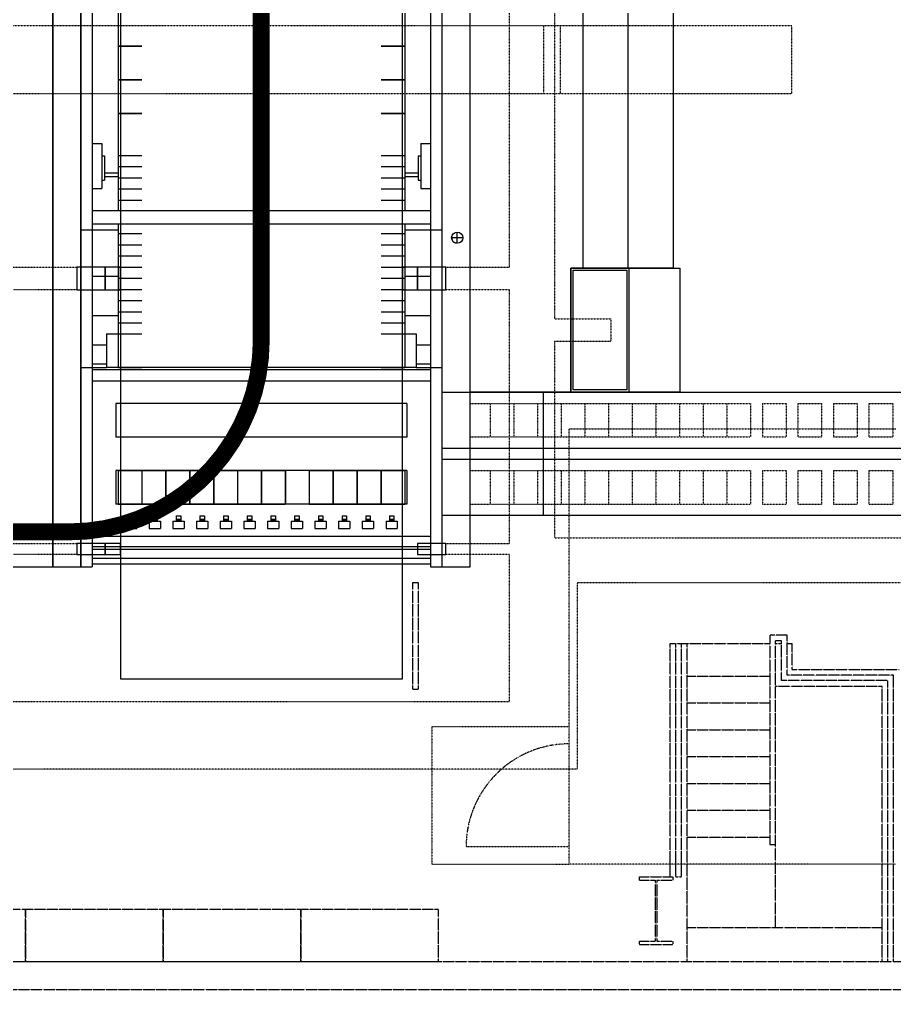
# Model space of a CAD drawing. Header units: millimetres. Extents: x -1732 to 458256, y -4349 to 130988.
# Drawn here: x 39845 to 47605, y 1832 to 10436 of the extents above; entities that cross this region are included whole.
import ezdxf

# ---------------------------------------------------------------- set-up
doc = ezdxf.new("R2010")
doc.units = ezdxf.units.MM
doc.header["$LTSCALE"] = 0.01
doc.header["$MEASUREMENT"] = 0
doc.linetypes.add('HIDDEN2', pattern=[4.7625, 3.175, -1.5875])
doc.linetypes.add('PHANTOM2', pattern=[31.75, 15.875, -3.175, 3.175, -3.175, 3.175, -3.175])
for name, color, linetype in [('F-E-EQP-BIELO', 251, 'CONTINUOUS'), ('F-E-EQP-CAN', 251, 'HIDDEN2'), ('F-E-EQP-PH2', 251, 'PHANTOM2'), ('F-N-EQP', 251, 'CONTINUOUS'), ('S-E-ACI', 251, 'PHANTOM2'), ('S-E-BET', 251, 'PHANTOM2')]:
    doc.layers.add(name, color=color, linetype=linetype)

msp = doc.modelspace()

# ---------------------------------------------------------------- linework, layer by layer
at = {"layer": 'F-E-EQP-BIELO'}
for p, q in [((40140.12361, 5582.13913), (40140.12361, 12914.13913)), ((43590.12361, 12914.13913), (43590.12361, 5582.13913)), ((43840.12361, 5582.13913), (43840.12361, 12914.13913)), ((40140.12361, 10379.13913), (40140.12361, 9779.13913)), ((40140.12361, 9779.13913), (40140.12361, 10379.13913)), ((43776.42361, 8500.23913), (43676.42361, 8500.23913)), ((45249.32361, 8231.13913), (45249.32361, 7131.13913)), ((43590.12361, 6536.13913), (48520.12361, 6536.13913)), ((39040.12361, 5582.13913), (40140.12361, 5582.13913)), ((43590.12361, 5582.13913), (43840.12361, 5582.13913))]:
    msp.add_line(p, q, dxfattribs=at)
at = {"layer": 'F-E-EQP-BIELO', "color": 9, "linetype": 'HIDDEN2'}
for p, q in [((46692.32361, 10379.13913), (39640.12361, 10379.13913)), ((44692.32361, 10379.13913), (44492.32361, 10379.13913)), ((44492.32361, 10379.13913), (44492.32361, 9779.13913)), ((44642.12361, 9779.13913), (44642.12361, 10379.13913)), ((46692.32361, 9779.13913), (46692.32361, 10379.13913)), ((39640.12361, 9779.13913), (46692.32361, 9779.13913)), ((44719.55801, 2944.38228), (44719.55801, 6805.18228)), ((44719.55801, 6805.18228), (47615.15801, 6805.18228)), ((44716.78301, 4163.58228), (43500.35801, 4163.58228)), ((43500.35801, 4163.58228), (43500.35801, 2944.38228)), ((44719.55801, 3096.78228), (43805.15801, 3096.78228)), ((43500.35801, 2944.38228), (44719.55801, 2944.38228)), ((47615.15801, 2944.38228), (44719.55801, 2944.38228))]:
    msp.add_line(p, q, dxfattribs=at)
at = {"layer": 'F-E-EQP-BIELO'}
for points in [[(43240.12361, 4589.13913), (43240.12361, 17539.13913), (40740.12361, 17539.13913), (40740.12361, 4589.13913), (43240.12361, 4589.13913)], [(43840.12361, 7131.13913), (43840.12361, 12914.13913), (43520.12361, 12914.13913), (43520.12361, 13714.13913), (45640.12361, 13714.13913), (45640.12361, 8231.13913), (44734.32361, 8231.13913), (44734.32361, 7131.13913), (43840.12361, 7131.13913)], [(40390.12361, 5582.13913), (40390.12361, 12914.13913), (40140.12361, 12914.13913), (40140.12361, 5582.13913), (40390.12361, 5582.13913)], [(44840.12361, 12914.13913), (44840.12361, 12027.53913), (45640.12361, 12027.53913), (45640.12361, 10954.03913), (44840.12361, 10954.03913), (44840.12361, 8231.13913)], [(45240.12361, 10954.03913), (45240.12361, 8231.13913)], [(40390.12361, 10844.13913), (40390.12361, 8569.13913)], [(40490.12361, 10844.13913), (40490.12361, 8569.13913)], [(43490.12361, 10844.13913), (43490.12361, 8569.13913)], [(43590.12361, 10844.13913), (43590.12361, 8569.13913)], [(40719.12361, 10499.13913), (40719.12361, 10202.13913)], [(43261.12361, 10499.13913), (43261.12361, 10202.13913)], [(40719.12361, 10202.13913), (40929.12361, 10202.13913)], [(40719.12361, 10200.13913), (40929.12361, 10200.13913)], [(40719.12361, 10200.13913), (40719.12361, 9903.13913)], [(43051.12361, 10202.13913), (43261.12361, 10202.13913)], [(43051.12361, 10200.13913), (43261.12361, 10200.13913)], [(43261.12361, 10200.13913), (43261.12361, 9903.13913)], [(40719.12361, 9903.13913), (40929.12361, 9903.13913)], [(40719.12361, 9901.13913), (40929.12361, 9901.13913)], [(40719.12361, 9901.13913), (40719.12361, 9604.13913)], [(43051.12361, 9903.13913), (43261.12361, 9903.13913)], [(43051.12361, 9901.13913), (43261.12361, 9901.13913)], [(43261.12361, 9901.13913), (43261.12361, 9604.13913)], [(40719.12361, 9604.13913), (40929.12361, 9604.13913)], [(40719.12361, 9602.13913), (40719.12361, 9428.13913)], [(40719.12361, 9602.13913), (40929.12361, 9602.13913)], [(43051.12361, 9604.13913), (43261.12361, 9604.13913)], [(43051.12361, 9602.13913), (43261.12361, 9602.13913)], [(43261.12361, 9602.13913), (43261.12361, 9428.13913)], [(40719.12361, 9428.13913), (40719.12361, 9329.13913)], [(43261.12361, 9428.13913), (43261.12361, 9329.13913)], [(40490.12361, 9336.13913), (40575.12361, 9336.13913)], [(40575.12361, 9336.13913), (40575.12361, 9226.13913)], [(40719.12361, 9329.13913), (40719.12361, 9230.13913)], [(43261.12361, 9329.13913), (43261.12361, 9230.13913)], [(43405.12361, 9336.13913), (43490.12361, 9336.13913)], [(43405.12361, 9336.13913), (43405.12361, 9226.13913)], [(40575.12361, 9226.13913), (40600.12361, 9226.13913)], [(40575.12361, 9226.13913), (40575.12361, 9011.13913)], [(40600.12361, 9226.13913), (40600.12361, 9011.13913)], [(40719.12361, 9230.13913), (40929.12361, 9230.13913)], [(40719.12361, 9230.13913), (40719.12361, 9131.13913)], [(43051.12361, 9230.13913), (43261.12361, 9230.13913)], [(43261.12361, 9230.13913), (43261.12361, 9131.13913)], [(43380.12361, 9226.13913), (43405.12361, 9226.13913)], [(43380.12361, 9226.13913), (43380.12361, 9011.13913)], [(43405.12361, 9226.13913), (43405.12361, 9011.13913)], [(40719.12361, 9131.13913), (40929.12361, 9131.13913)], [(40719.12361, 9131.13913), (40719.12361, 9032.13913)], [(40719.12361, 9131.13913), (40719.12361, 9032.13913)], [(40719.12361, 9131.13913), (40719.12361, 9032.13913)], [(43051.12361, 9131.13913), (43261.12361, 9131.13913)], [(43261.12361, 9131.13913), (43261.12361, 9032.13913)], [(43261.12361, 9131.13913), (43261.12361, 9032.13913)], [(43261.12361, 9131.13913), (43261.12361, 9032.13913)], [(40600.12361, 9074.13913), (40719.12361, 9074.13913)], [(40600.12361, 9044.13913), (40719.12361, 9044.13913)], [(43261.12361, 9074.13913), (43380.12361, 9074.13913)], [(43261.12361, 9044.13913), (43380.12361, 9044.13913)], [(40575.12361, 9011.13913), (40575.12361, 8936.13913)], [(40575.12361, 9011.13913), (40600.12361, 9011.13913)], [(40719.12361, 9032.13913), (40929.12361, 9032.13913)], [(40719.12361, 9032.13913), (40929.12361, 9032.13913)], [(40719.12361, 9032.13913), (40929.12361, 9032.13913)], [(40719.12361, 9032.13913), (40719.12361, 8933.13913)], [(43051.12361, 9032.13913), (43261.12361, 9032.13913)], [(43051.12361, 9032.13913), (43261.12361, 9032.13913)], [(43051.12361, 9032.13913), (43261.12361, 9032.13913)], [(43261.12361, 9032.13913), (43261.12361, 8933.13913)], [(43380.12361, 9011.13913), (43405.12361, 9011.13913)], [(43405.12361, 9011.13913), (43405.12361, 8936.13913)], [(40490.12361, 8936.13913), (40575.12361, 8936.13913)], [(40719.12361, 8933.13913), (40719.12361, 8834.13913)], [(40719.12361, 8933.13913), (40719.12361, 8834.13913)], [(40719.12361, 8933.13913), (40719.12361, 8834.13913)], [(40719.12361, 8933.13913), (40929.12361, 8933.13913)], [(40719.12361, 8933.13913), (40929.12361, 8933.13913)], [(40719.12361, 8933.13913), (40929.12361, 8933.13913)], [(40719.12361, 8933.13913), (40929.12361, 8933.13913)], [(43051.12361, 8933.13913), (43261.12361, 8933.13913)], [(43051.12361, 8933.13913), (43261.12361, 8933.13913)], [(43051.12361, 8933.13913), (43261.12361, 8933.13913)], [(43051.12361, 8933.13913), (43261.12361, 8933.13913)], [(43261.12361, 8933.13913), (43261.12361, 8834.13913)], [(43261.12361, 8933.13913), (43261.12361, 8834.13913)], [(43261.12361, 8933.13913), (43261.12361, 8834.13913)], [(43405.12361, 8936.13913), (43490.12361, 8936.13913)], [(40719.12361, 8834.13913), (40929.12361, 8834.13913)], [(40719.12361, 8834.13913), (40719.12361, 8833.13913)], [(40719.12361, 8833.13913), (40719.12361, 8739.13913)], [(40719.12361, 8833.13913), (40719.12361, 8739.13913)], [(40719.12361, 8833.13913), (40929.12361, 8833.13913)], [(40719.12361, 8833.13913), (40719.12361, 8739.13913)], [(43051.12361, 8834.13913), (43261.12361, 8834.13913)], [(43051.12361, 8833.13913), (43261.12361, 8833.13913)], [(43261.12361, 8834.13913), (43261.12361, 8833.13913)], [(43261.12361, 8833.13913), (43261.12361, 8739.13913)], [(43261.12361, 8833.13913), (43261.12361, 8739.13913)], [(43261.12361, 8833.13913), (43261.12361, 8739.13913)], [(43490.12361, 8739.13913), (42237.32361, 8739.13913), (40490.12361, 8739.13913)], [(43490.12361, 8619.13913), (42237.32361, 8619.13913), (40490.12361, 8619.13913)], [(40719.12361, 8619.13913), (40719.12361, 8537.13913)], [(43261.12361, 8619.13913), (43261.12361, 8537.13913)], [(40390.12361, 8569.13913), (40490.12361, 8569.13913)], [(40390.12361, 8569.13913), (40490.12361, 8569.13913)], [(40390.12361, 8569.13913), (40390.12361, 7349.13913)], [(40490.12361, 8569.13913), (40719.12361, 8569.13913)], [(40490.12361, 8569.13913), (40490.12361, 7349.13913)], [(40719.12361, 8537.13913), (40719.12361, 8518.23913)], [(40719.12361, 8537.13913), (40929.12361, 8537.13913)], [(43051.12361, 8537.13913), (43261.12361, 8537.13913)], [(43261.12361, 8569.13913), (43490.12361, 8569.13913)], [(43261.12361, 8537.13913), (43261.12361, 8518.23913)], [(43490.12361, 8569.13913), (43590.12361, 8569.13913)], [(43490.12361, 8569.13913), (43590.12361, 8569.13913)], [(43490.12361, 8569.13913), (43490.12361, 7349.13913)], [(43590.12361, 8569.13913), (43590.12361, 7349.13913)], [(43726.42361, 8450.23913), (43726.42361, 8550.23913)], [(40719.12361, 8518.23913), (40719.12361, 8510.13913)], [(40719.12361, 8510.13913), (40719.12361, 8438.13913)], [(40719.12361, 8438.13913), (40929.12361, 8438.13913)], [(40719.12361, 8438.13913), (40719.12361, 8339.13913)], [(43051.12361, 8438.13913), (43261.12361, 8438.13913)], [(43261.12361, 8518.23913), (43261.12361, 8510.13913)], [(43261.12361, 8510.13913), (43261.12361, 8438.13913)], [(43261.12361, 8438.13913), (43261.12361, 8339.13913)], [(40719.12361, 8339.13913), (40719.12361, 8240.13913)], [(40719.12361, 8339.13913), (40929.12361, 8339.13913)], [(43051.12361, 8339.13913), (43261.12361, 8339.13913)], [(43261.12361, 8339.13913), (43261.12361, 8240.13913)], [(40605.12361, 8039.13913), (40605.12361, 8239.13913), (40355.12361, 8239.13913), (40355.12361, 8039.13913), (40605.12361, 8039.13913)], [(40740.12361, 8039.13913), (40740.12361, 8239.13913), (40605.12361, 8239.13913), (40605.12361, 8039.13913), (40740.12361, 8039.13913)], [(40719.12361, 8240.13913), (40929.12361, 8240.13913)], [(40719.12361, 8240.13913), (40719.12361, 8141.13913)], [(43051.12361, 8240.13913), (43261.12361, 8240.13913)], [(43375.12361, 8039.13913), (43375.12361, 8239.13913), (43240.12361, 8239.13913), (43240.12361, 8039.13913), (43375.12361, 8039.13913)], [(43261.12361, 8240.13913), (43261.12361, 8141.13913)], [(43625.12361, 8039.13913), (43625.12361, 8239.13913), (43375.12361, 8239.13913), (43375.12361, 8039.13913), (43625.12361, 8039.13913)], [(44734.32361, 7131.13913), (44734.32361, 8231.13913), (45699.32361, 8231.13913), (45699.32361, 7131.13913), (44734.32361, 7131.13913)], [(44754.32361, 7151.13913), (44754.32361, 8211.13913), (45229.32361, 8211.13913), (45229.32361, 7151.13913), (44754.32361, 7151.13913)], [(40490.12361, 8159.13913), (40719.12361, 8159.13913)], [(40719.12361, 8141.13913), (40719.12361, 8095.73913)], [(40719.12361, 8141.13913), (40929.12361, 8141.13913)], [(40719.12361, 8095.73913), (40719.12361, 8083.73913)], [(43051.12361, 8141.13913), (43261.12361, 8141.13913)], [(43261.12361, 8159.13913), (43490.12361, 8159.13913)], [(43261.12361, 8141.13913), (43261.12361, 8095.73913)], [(43261.12361, 8095.73913), (43261.12361, 8083.73913)], [(40719.12361, 8083.73913), (40719.12361, 8042.13913)], [(40719.12361, 8042.13913), (40929.12361, 8042.13913)], [(40719.12361, 8042.13913), (40719.12361, 7943.13913)], [(43051.12361, 8042.13913), (43261.12361, 8042.13913)], [(43261.12361, 8083.73913), (43261.12361, 8042.13913)], [(43261.12361, 8042.13913), (43261.12361, 7943.13913)], [(40719.12361, 7943.13913), (40929.12361, 7943.13913)], [(40719.12361, 7943.13913), (40719.12361, 7844.13913)], [(43051.12361, 7943.13913), (43261.12361, 7943.13913)], [(43261.12361, 7943.13913), (43261.12361, 7844.13913)], [(40719.12361, 7844.13913), (40929.12361, 7844.13913)], [(40719.12361, 7844.13913), (40929.12361, 7844.13913)], [(40719.12361, 7844.13913), (40719.12361, 7745.13913)], [(40719.12361, 7844.13913), (40719.12361, 7745.13913)], [(43051.12361, 7844.13913), (43261.12361, 7844.13913)], [(43051.12361, 7844.13913), (43261.12361, 7844.13913)], [(43261.12361, 7844.13913), (43261.12361, 7745.13913)], [(43261.12361, 7844.13913), (43261.12361, 7745.13913)], [(40490.12361, 7809.13913), (40719.12361, 7809.13913)], [(40719.12361, 7745.13913), (40929.12361, 7745.13913)], [(40719.12361, 7745.13913), (40719.12361, 7646.13913)], [(40719.12361, 7745.13913), (40929.12361, 7745.13913)], [(43051.12361, 7745.13913), (43261.12361, 7745.13913)], [(43051.12361, 7745.13913), (43261.12361, 7745.13913)], [(43261.12361, 7809.13913), (43490.12361, 7809.13913)], [(43261.12361, 7745.13913), (43261.12361, 7646.13913)], [(40618.12361, 7646.13913), (40719.12361, 7646.13913)], [(40618.12361, 7646.13913), (40618.12361, 7349.13913)], [(40719.12361, 7646.13913), (40929.12361, 7646.13913)], [(40719.12361, 7646.13913), (40719.12361, 7349.13913)], [(43051.12361, 7646.13913), (43261.12361, 7646.13913)], [(43261.12361, 7646.13913), (43362.12361, 7646.13913)], [(43261.12361, 7646.13913), (43261.12361, 7349.13913)], [(43362.12361, 7646.13913), (43362.12361, 7349.13913)], [(40490.12361, 7551.13913), (40618.12361, 7551.13913)], [(43362.12361, 7551.13913), (43490.12361, 7551.13913)], [(40390.12361, 7349.13913), (40490.12361, 7349.13913)], [(40390.12361, 7349.13913), (40490.12361, 7349.13913)], [(40390.12361, 7349.13913), (40390.12361, 5582.13913)], [(40490.12361, 7381.13913), (40618.12361, 7381.13913)], [(40490.12361, 7349.13913), (40618.12361, 7349.13913)], [(40490.12361, 7349.13913), (40490.12361, 5582.13913)], [(43490.12361, 7329.13913), (42237.32361, 7329.13913), (40490.12361, 7329.13913)], [(43362.12361, 7349.13913), (42237.32361, 7349.13913), (40618.12361, 7349.13913)], [(40719.12361, 7349.13913), (40929.12361, 7349.13913)], [(43051.12361, 7349.13913), (43261.12361, 7349.13913)], [(43362.12361, 7381.13913), (43490.12361, 7381.13913)], [(43362.12361, 7349.13913), (43490.12361, 7349.13913)], [(43490.12361, 7349.13913), (43590.12361, 7349.13913)], [(43490.12361, 7349.13913), (43590.12361, 7349.13913)], [(43490.12361, 7349.13913), (43490.12361, 5582.13913)], [(43590.12361, 7349.13913), (43590.12361, 5582.13913)], [(43490.12361, 7229.13913), (42237.32361, 7229.13913), (40490.12361, 7229.13913)], [(43590.12361, 7131.13913), (48520.12361, 7131.13913), (48520.12361, 6631.13913), (43590.12361, 6631.13913)], [(43590.12361, 7131.13913), (43590.12361, 6631.13913)], [(43840.12361, 6036.13913), (43840.12361, 7131.13913), (44490.12361, 7131.13913), (44490.12361, 6036.13913), (43840.12361, 6036.13913)], [(40700.12361, 7031.13913), (40700.12361, 6731.13913)], [(43280.12361, 7031.13913), (42237.32361, 7031.13913), (40700.12361, 7031.13913)], [(43280.12361, 7031.13913), (43280.12361, 6731.13913)], [(43280.12361, 6731.13913), (42237.32361, 6731.13913), (40700.12361, 6731.13913)], [(48520.12361, 6536.13913), (48520.12361, 6036.13913), (43590.12361, 6036.13913)], [(43590.12361, 6536.13913), (43590.12361, 6036.13913)], [(40700.12361, 6436.13913), (40700.12361, 6136.13913)], [(43280.12361, 6436.13913), (42237.32361, 6436.13913), (40700.12361, 6436.13913)], [(40719.12361, 6434.63913), (40929.12361, 6434.63913)], [(40719.12361, 6434.63913), (40719.12361, 6137.63913)], [(40929.12361, 6434.63913), (40929.12361, 6137.63913)], [(40931.12361, 6434.63913), (41141.12361, 6434.63913)], [(40931.12361, 6434.63913), (40931.12361, 6137.63913)], [(41141.12361, 6434.63913), (41141.12361, 6137.63913)], [(41143.12361, 6434.63913), (41353.12361, 6434.63913)], [(41143.12361, 6434.63913), (41143.12361, 6137.63913)], [(41353.12361, 6434.63913), (41353.12361, 6137.63913)], [(41355.12361, 6434.63913), (41565.12361, 6434.63913)], [(41355.12361, 6434.63913), (41355.12361, 6137.63913)], [(41565.12361, 6434.63913), (41565.12361, 6137.63913)], [(41567.12361, 6434.63913), (41777.12361, 6434.63913)], [(41567.12361, 6434.63913), (41567.12361, 6137.63913)], [(41777.12361, 6434.63913), (41777.12361, 6137.63913)], [(41779.12361, 6434.63913), (41779.12361, 6137.63913)], [(41779.12361, 6434.63913), (41989.12361, 6434.63913)], [(41989.12361, 6434.63913), (41989.12361, 6137.63913)], [(41991.12361, 6434.63913), (42201.12361, 6434.63913)], [(41991.12361, 6434.63913), (41991.12361, 6137.63913)], [(42201.12361, 6434.63913), (42201.12361, 6137.63913)], [(42413.12361, 6434.63913), (42237.32361, 6434.63913), (42203.12361, 6434.63913)], [(42203.12361, 6434.63913), (42203.12361, 6137.63913)], [(42413.12361, 6434.63913), (42413.12361, 6137.63913)], [(42415.12361, 6434.63913), (42625.12361, 6434.63913)], [(42415.12361, 6434.63913), (42415.12361, 6137.63913)], [(42625.12361, 6434.63913), (42625.12361, 6137.63913)], [(42627.12361, 6434.63913), (42837.12361, 6434.63913)], [(42627.12361, 6434.63913), (42627.12361, 6137.63913)], [(42837.12361, 6434.63913), (42837.12361, 6137.63913)], [(42839.12361, 6434.63913), (43049.12361, 6434.63913)], [(42839.12361, 6434.63913), (42839.12361, 6137.63913)], [(43049.12361, 6434.63913), (43049.12361, 6137.63913)], [(43051.12361, 6434.63913), (43261.12361, 6434.63913)], [(43051.12361, 6434.63913), (43051.12361, 6137.63913)], [(43261.12361, 6434.63913), (43261.12361, 6137.63913)], [(43280.12361, 6436.13913), (43280.12361, 6136.13913)], [(43280.12361, 6136.13913), (42237.32361, 6136.13913), (40700.12361, 6136.13913)], [(40719.12361, 6137.63913), (40929.12361, 6137.63913)], [(40931.12361, 6137.63913), (41141.12361, 6137.63913)], [(41143.12361, 6137.63913), (41353.12361, 6137.63913)], [(41355.12361, 6137.63913), (41565.12361, 6137.63913)], [(41567.12361, 6137.63913), (41777.12361, 6137.63913)], [(41779.12361, 6137.63913), (41989.12361, 6137.63913)], [(41991.12361, 6137.63913), (42201.12361, 6137.63913)], [(42413.12361, 6137.63913), (42237.32361, 6137.63913), (42203.12361, 6137.63913)], [(42415.12361, 6137.63913), (42625.12361, 6137.63913)], [(42627.12361, 6137.63913), (42837.12361, 6137.63913)], [(42839.12361, 6137.63913), (43049.12361, 6137.63913)], [(43051.12361, 6137.63913), (43261.12361, 6137.63913)], [(40815.12361, 6032.93913), (40855.12361, 6032.93913)], [(40815.12361, 6032.93913), (40815.12361, 6015.33913)], [(40855.12361, 6032.93913), (40855.12361, 6015.33913)], [(41025.12361, 6032.93913), (41065.12361, 6032.93913)], [(41025.12361, 6032.93913), (41025.12361, 6015.33913)], [(41065.12361, 6032.93913), (41065.12361, 6015.33913)], [(41235.12361, 6032.93913), (41275.12361, 6032.93913)], [(41235.12361, 6032.93913), (41235.12361, 6015.33913)], [(41275.12361, 6032.93913), (41275.12361, 6015.33913)], [(41445.12361, 6032.93913), (41485.12361, 6032.93913)], [(41445.12361, 6032.93913), (41445.12361, 6015.33913)], [(41485.12361, 6032.93913), (41485.12361, 6015.33913)], [(41655.12361, 6032.93913), (41655.12361, 6015.33913)], [(41655.12361, 6032.93913), (41695.12361, 6032.93913)], [(41695.12361, 6032.93913), (41695.12361, 6015.33913)], [(41865.12361, 6032.93913), (41865.12361, 6015.33913)], [(41865.12361, 6032.93913), (41905.12361, 6032.93913)], [(41905.12361, 6032.93913), (41905.12361, 6015.33913)], [(42075.12361, 6032.93913), (42115.12361, 6032.93913)], [(42075.12361, 6032.93913), (42075.12361, 6015.33913)], [(42115.12361, 6032.93913), (42115.12361, 6015.33913)], [(42285.12361, 6032.93913), (42325.12361, 6032.93913)], [(42285.12361, 6032.93913), (42285.12361, 6015.33913)], [(42325.12361, 6032.93913), (42325.12361, 6015.33913)], [(42495.12361, 6032.93913), (42535.12361, 6032.93913)], [(42495.12361, 6032.93913), (42495.12361, 6015.33913)], [(42535.12361, 6032.93913), (42535.12361, 6015.33913)], [(42705.12361, 6032.93913), (42745.12361, 6032.93913)], [(42705.12361, 6032.93913), (42705.12361, 6015.33913)], [(42745.12361, 6032.93913), (42745.12361, 6015.33913)], [(42915.12361, 6032.93913), (42955.12361, 6032.93913)], [(42915.12361, 6032.93913), (42915.12361, 6015.33913)], [(42955.12361, 6032.93913), (42955.12361, 6015.33913)], [(43125.12361, 6032.93913), (43165.12361, 6032.93913)], [(43125.12361, 6032.93913), (43125.12361, 6015.33913)], [(43165.12361, 6032.93913), (43165.12361, 6015.33913)], [(40785.12361, 5984.93913), (40885.12361, 5984.93913)], [(40785.12361, 5984.93913), (40785.12361, 5919.93913)], [(40815.12361, 6015.33913), (40815.12361, 6009.13913), (40815.12361, 6004.53913), (40815.12361, 6002.93913)], [(40815.12361, 6002.93913), (40855.12361, 6002.93913)], [(40815.12361, 6002.93913), (40815.12361, 6002.83913)], [(40815.12361, 6002.83913), (40855.12361, 6002.83913)], [(40815.12361, 6002.83913), (40815.12361, 5998.53913), (40815.12361, 5995.13913), (40815.12361, 5993.93913)], [(40815.12361, 5993.93913), (40855.12361, 5993.93913)], [(40815.12361, 5993.93913), (40815.12361, 5984.93913)], [(40855.12361, 6015.33913), (40855.12361, 6009.13913), (40855.12361, 6004.53913), (40855.12361, 6002.93913)], [(40855.12361, 6002.93913), (40855.12361, 6002.83913)], [(40855.12361, 6002.83913), (40855.12361, 5998.53913), (40855.12361, 5995.13913), (40855.12361, 5993.93913)], [(40855.12361, 5993.93913), (40855.12361, 5984.93913)], [(40885.12361, 5984.93913), (40885.12361, 5919.93913)], [(40995.12361, 5984.93913), (41095.12361, 5984.93913)], [(40995.12361, 5984.93913), (40995.12361, 5919.93913)], [(41025.12361, 6015.33913), (41025.12361, 6009.13913), (41025.12361, 6004.53913), (41025.12361, 6002.93913)], [(41025.12361, 6002.93913), (41065.12361, 6002.93913)], [(41025.12361, 6002.93913), (41025.12361, 6002.83913)], [(41025.12361, 6002.83913), (41065.12361, 6002.83913)], [(41025.12361, 6002.83913), (41025.12361, 5998.53913), (41025.12361, 5995.13913), (41025.12361, 5993.93913)], [(41025.12361, 5993.93913), (41065.12361, 5993.93913)], [(41025.12361, 5993.93913), (41025.12361, 5984.93913)], [(41065.12361, 6015.33913), (41065.12361, 6009.13913), (41065.12361, 6004.53913), (41065.12361, 6002.93913)], [(41065.12361, 6002.93913), (41065.12361, 6002.83913)], [(41065.12361, 6002.83913), (41065.12361, 5998.53913), (41065.12361, 5995.13913), (41065.12361, 5993.93913)], [(41065.12361, 5993.93913), (41065.12361, 5984.93913)], [(41095.12361, 5984.93913), (41095.12361, 5919.93913)], [(41205.12361, 5984.93913), (41305.12361, 5984.93913)], [(41205.12361, 5984.93913), (41205.12361, 5919.93913)], [(41235.12361, 6015.33913), (41235.12361, 6009.13913), (41235.12361, 6004.53913), (41235.12361, 6002.93913)], [(41235.12361, 6002.93913), (41275.12361, 6002.93913)], [(41235.12361, 6002.93913), (41235.12361, 6002.83913)], [(41235.12361, 6002.83913), (41275.12361, 6002.83913)], [(41235.12361, 6002.83913), (41235.12361, 5998.53913), (41235.12361, 5995.13913), (41235.12361, 5993.93913)], [(41235.12361, 5993.93913), (41275.12361, 5993.93913)], [(41235.12361, 5993.93913), (41235.12361, 5984.93913)], [(41275.12361, 6015.33913), (41275.12361, 6009.13913), (41275.12361, 6004.53913), (41275.12361, 6002.93913)], [(41275.12361, 6002.93913), (41275.12361, 6002.83913)], [(41275.12361, 6002.83913), (41275.12361, 5998.53913), (41275.12361, 5995.13913), (41275.12361, 5993.93913)], [(41275.12361, 5993.93913), (41275.12361, 5984.93913)], [(41305.12361, 5984.93913), (41305.12361, 5919.93913)], [(41415.12361, 5984.93913), (41515.12361, 5984.93913)], [(41415.12361, 5984.93913), (41415.12361, 5919.93913)], [(41445.12361, 6015.33913), (41445.12361, 6009.13913), (41445.12361, 6004.53913), (41445.12361, 6002.93913)], [(41445.12361, 6002.93913), (41485.12361, 6002.93913)], [(41445.12361, 6002.93913), (41445.12361, 6002.83913)], [(41445.12361, 6002.83913), (41485.12361, 6002.83913)], [(41445.12361, 6002.83913), (41445.12361, 5998.53913), (41445.12361, 5995.13913), (41445.12361, 5993.93913)], [(41445.12361, 5993.93913), (41485.12361, 5993.93913)], [(41445.12361, 5993.93913), (41445.12361, 5984.93913)], [(41485.12361, 6015.33913), (41485.12361, 6009.13913), (41485.12361, 6004.53913), (41485.12361, 6002.93913)], [(41485.12361, 6002.93913), (41485.12361, 6002.83913)], [(41485.12361, 6002.83913), (41485.12361, 5998.53913), (41485.12361, 5995.13913), (41485.12361, 5993.93913)], [(41485.12361, 5993.93913), (41485.12361, 5984.93913)], [(41515.12361, 5984.93913), (41515.12361, 5919.93913)], [(41625.12361, 5984.93913), (41625.12361, 5919.93913)], [(41625.12361, 5984.93913), (41725.12361, 5984.93913)], [(41655.12361, 6015.33913), (41655.12361, 6009.13913), (41655.12361, 6004.53913), (41655.12361, 6002.93913)], [(41655.12361, 6002.93913), (41655.12361, 6002.83913)], [(41655.12361, 6002.93913), (41695.12361, 6002.93913)], [(41655.12361, 6002.83913), (41655.12361, 5998.53913), (41655.12361, 5995.13913), (41655.12361, 5993.93913)], [(41655.12361, 6002.83913), (41695.12361, 6002.83913)], [(41655.12361, 5993.93913), (41655.12361, 5984.93913)], [(41655.12361, 5993.93913), (41695.12361, 5993.93913)], [(41695.12361, 6015.33913), (41695.12361, 6009.13913), (41695.12361, 6004.53913), (41695.12361, 6002.93913)], [(41695.12361, 6002.93913), (41695.12361, 6002.83913)], [(41695.12361, 6002.83913), (41695.12361, 5998.53913), (41695.12361, 5995.13913), (41695.12361, 5993.93913)], [(41695.12361, 5993.93913), (41695.12361, 5984.93913)], [(41725.12361, 5984.93913), (41725.12361, 5919.93913)], [(41835.12361, 5984.93913), (41835.12361, 5919.93913)], [(41835.12361, 5984.93913), (41935.12361, 5984.93913)], [(41865.12361, 6015.33913), (41865.12361, 6009.13913), (41865.12361, 6004.53913), (41865.12361, 6002.93913)], [(41865.12361, 6002.93913), (41865.12361, 6002.83913)], [(41865.12361, 6002.93913), (41905.12361, 6002.93913)], [(41865.12361, 6002.83913), (41865.12361, 5998.53913), (41865.12361, 5995.13913), (41865.12361, 5993.93913)], [(41865.12361, 6002.83913), (41905.12361, 6002.83913)], [(41865.12361, 5993.93913), (41865.12361, 5984.93913)], [(41865.12361, 5993.93913), (41905.12361, 5993.93913)], [(41905.12361, 6015.33913), (41905.12361, 6009.13913), (41905.12361, 6004.53913), (41905.12361, 6002.93913)], [(41905.12361, 6002.93913), (41905.12361, 6002.83913)], [(41905.12361, 6002.83913), (41905.12361, 5998.53913), (41905.12361, 5995.13913), (41905.12361, 5993.93913)], [(41905.12361, 5993.93913), (41905.12361, 5984.93913)], [(41935.12361, 5984.93913), (41935.12361, 5919.93913)], [(42045.12361, 5984.93913), (42145.12361, 5984.93913)], [(42045.12361, 5984.93913), (42045.12361, 5919.93913)], [(42075.12361, 6015.33913), (42075.12361, 6009.13913), (42075.12361, 6004.53913), (42075.12361, 6002.93913)], [(42075.12361, 6002.93913), (42115.12361, 6002.93913)], [(42075.12361, 6002.93913), (42075.12361, 6002.83913)], [(42075.12361, 6002.83913), (42115.12361, 6002.83913)], [(42075.12361, 6002.83913), (42075.12361, 5998.53913), (42075.12361, 5995.13913), (42075.12361, 5993.93913)], [(42075.12361, 5993.93913), (42115.12361, 5993.93913)], [(42075.12361, 5993.93913), (42075.12361, 5984.93913)], [(42115.12361, 6015.33913), (42115.12361, 6009.13913), (42115.12361, 6004.53913), (42115.12361, 6002.93913)], [(42115.12361, 6002.93913), (42115.12361, 6002.83913)], [(42115.12361, 6002.83913), (42115.12361, 5998.53913), (42115.12361, 5995.13913), (42115.12361, 5993.93913)], [(42115.12361, 5993.93913), (42115.12361, 5984.93913)], [(42145.12361, 5984.93913), (42145.12361, 5919.93913)], [(42255.12361, 5984.93913), (42355.12361, 5984.93913)], [(42255.12361, 5984.93913), (42255.12361, 5919.93913)], [(42285.12361, 6015.33913), (42285.12361, 6009.13913), (42285.12361, 6004.53913), (42285.12361, 6002.93913)], [(42285.12361, 6002.93913), (42325.12361, 6002.93913)], [(42285.12361, 6002.93913), (42285.12361, 6002.83913)], [(42285.12361, 6002.83913), (42325.12361, 6002.83913)], [(42285.12361, 6002.83913), (42285.12361, 5998.53913), (42285.12361, 5995.13913), (42285.12361, 5993.93913)], [(42285.12361, 5993.93913), (42325.12361, 5993.93913)], [(42285.12361, 5993.93913), (42285.12361, 5984.93913)], [(42325.12361, 6015.33913), (42325.12361, 6009.13913), (42325.12361, 6004.53913), (42325.12361, 6002.93913)], [(42325.12361, 6002.93913), (42325.12361, 6002.83913)], [(42325.12361, 6002.83913), (42325.12361, 5998.53913), (42325.12361, 5995.13913), (42325.12361, 5993.93913)], [(42325.12361, 5993.93913), (42325.12361, 5984.93913)], [(42355.12361, 5984.93913), (42355.12361, 5919.93913)], [(42465.12361, 5984.93913), (42565.12361, 5984.93913)], [(42465.12361, 5984.93913), (42465.12361, 5919.93913)], [(42495.12361, 6015.33913), (42495.12361, 6009.13913), (42495.12361, 6004.53913), (42495.12361, 6002.93913)], [(42495.12361, 6002.93913), (42535.12361, 6002.93913)], [(42495.12361, 6002.93913), (42495.12361, 6002.83913)], [(42495.12361, 6002.83913), (42535.12361, 6002.83913)], [(42495.12361, 6002.83913), (42495.12361, 5998.53913), (42495.12361, 5995.13913), (42495.12361, 5993.93913)], [(42495.12361, 5993.93913), (42535.12361, 5993.93913)], [(42495.12361, 5993.93913), (42495.12361, 5984.93913)], [(42535.12361, 6015.33913), (42535.12361, 6009.13913), (42535.12361, 6004.53913), (42535.12361, 6002.93913)], [(42535.12361, 6002.93913), (42535.12361, 6002.83913)], [(42535.12361, 6002.83913), (42535.12361, 5998.53913), (42535.12361, 5995.13913), (42535.12361, 5993.93913)], [(42535.12361, 5993.93913), (42535.12361, 5984.93913)], [(42565.12361, 5984.93913), (42565.12361, 5919.93913)], [(42675.12361, 5984.93913), (42775.12361, 5984.93913)], [(42675.12361, 5984.93913), (42675.12361, 5919.93913)], [(42705.12361, 6015.33913), (42705.12361, 6009.13913), (42705.12361, 6004.53913), (42705.12361, 6002.93913)], [(42705.12361, 6002.93913), (42745.12361, 6002.93913)], [(42705.12361, 6002.93913), (42705.12361, 6002.83913)], [(42705.12361, 6002.83913), (42745.12361, 6002.83913)], [(42705.12361, 6002.83913), (42705.12361, 5998.53913), (42705.12361, 5995.13913), (42705.12361, 5993.93913)], [(42705.12361, 5993.93913), (42745.12361, 5993.93913)], [(42705.12361, 5993.93913), (42705.12361, 5984.93913)], [(42745.12361, 6015.33913), (42745.12361, 6009.13913), (42745.12361, 6004.53913), (42745.12361, 6002.93913)], [(42745.12361, 6002.93913), (42745.12361, 6002.83913)], [(42745.12361, 6002.83913), (42745.12361, 5998.53913), (42745.12361, 5995.13913), (42745.12361, 5993.93913)], [(42745.12361, 5993.93913), (42745.12361, 5984.93913)], [(42775.12361, 5984.93913), (42775.12361, 5919.93913)], [(42885.12361, 5984.93913), (42985.12361, 5984.93913)], [(42885.12361, 5984.93913), (42885.12361, 5919.93913)], [(42915.12361, 6015.33913), (42915.12361, 6009.13913), (42915.12361, 6004.53913), (42915.12361, 6002.93913)], [(42915.12361, 6002.93913), (42955.12361, 6002.93913)], [(42915.12361, 6002.93913), (42915.12361, 6002.83913)], [(42915.12361, 6002.83913), (42955.12361, 6002.83913)], [(42915.12361, 6002.83913), (42915.12361, 5998.53913), (42915.12361, 5995.13913), (42915.12361, 5993.93913)], [(42915.12361, 5993.93913), (42955.12361, 5993.93913)], [(42915.12361, 5993.93913), (42915.12361, 5984.93913)], [(42955.12361, 6015.33913), (42955.12361, 6009.13913), (42955.12361, 6004.53913), (42955.12361, 6002.93913)], [(42955.12361, 6002.93913), (42955.12361, 6002.83913)], [(42955.12361, 6002.83913), (42955.12361, 5998.53913), (42955.12361, 5995.13913), (42955.12361, 5993.93913)], [(42955.12361, 5993.93913), (42955.12361, 5984.93913)], [(42985.12361, 5984.93913), (42985.12361, 5919.93913)], [(43095.12361, 5984.93913), (43195.12361, 5984.93913)], [(43095.12361, 5984.93913), (43095.12361, 5919.93913)], [(43125.12361, 6015.33913), (43125.12361, 6009.13913), (43125.12361, 6004.53913), (43125.12361, 6002.93913)], [(43125.12361, 6002.93913), (43165.12361, 6002.93913)], [(43125.12361, 6002.93913), (43125.12361, 6002.83913)], [(43125.12361, 6002.83913), (43165.12361, 6002.83913)], [(43125.12361, 6002.83913), (43125.12361, 5998.53913), (43125.12361, 5995.13913), (43125.12361, 5993.93913)], [(43125.12361, 5993.93913), (43165.12361, 5993.93913)], [(43125.12361, 5993.93913), (43125.12361, 5984.93913)], [(43165.12361, 6015.33913), (43165.12361, 6009.13913), (43165.12361, 6004.53913), (43165.12361, 6002.93913)], [(43165.12361, 6002.93913), (43165.12361, 6002.83913)], [(43165.12361, 6002.83913), (43165.12361, 5998.53913), (43165.12361, 5995.13913), (43165.12361, 5993.93913)], [(43165.12361, 5993.93913), (43165.12361, 5984.93913)], [(43195.12361, 5984.93913), (43195.12361, 5919.93913)], [(40785.12361, 5919.93913), (40885.12361, 5919.93913)], [(40995.12361, 5919.93913), (41095.12361, 5919.93913)], [(41205.12361, 5919.93913), (41305.12361, 5919.93913)], [(41415.12361, 5919.93913), (41515.12361, 5919.93913)], [(41625.12361, 5919.93913), (41725.12361, 5919.93913)], [(41835.12361, 5919.93913), (41935.12361, 5919.93913)], [(42045.12361, 5919.93913), (42145.12361, 5919.93913)], [(42255.12361, 5919.93913), (42355.12361, 5919.93913)], [(42465.12361, 5919.93913), (42565.12361, 5919.93913)], [(42675.12361, 5919.93913), (42775.12361, 5919.93913)], [(42885.12361, 5919.93913), (42985.12361, 5919.93913)], [(43095.12361, 5919.93913), (43195.12361, 5919.93913)], [(40605.12361, 5689.13913), (40605.12361, 5789.13913), (40355.12361, 5789.13913), (40355.12361, 5689.13913), (40605.12361, 5689.13913)], [(43490.12361, 5849.93913), (42237.32361, 5849.93913), (40490.12361, 5849.93913)], [(40740.12361, 5689.13913), (40740.12361, 5789.13913), (40605.12361, 5789.13913), (40605.12361, 5689.13913), (40740.12361, 5689.13913)], [(43625.12361, 5689.13913), (43625.12361, 5789.13913), (43375.12361, 5789.13913), (43375.12361, 5689.13913), (43625.12361, 5689.13913)], [(43490.12361, 5759.93913), (42237.32361, 5759.93913), (40490.12361, 5759.93913)], [(40490.12361, 5738.13913), (42237.32361, 5738.13913), (43490.12361, 5738.13913)], [(40490.12361, 5658.13913), (42237.32361, 5658.13913), (43490.12361, 5658.13913)], [(43490.12361, 5604.13913), (42237.32361, 5604.13913), (40490.12361, 5604.13913)], [(40390.12361, 5582.13913), (40490.12361, 5582.13913)], [(43490.12361, 5582.13913), (43590.12361, 5582.13913)]]:
    msp.add_lwpolyline(points, dxfattribs=at)
for points in [[(43726.42361, 8550.23913, -0.4142), (43776.42361, 8500.23913), (43726.42361, 8500.23913), (43726.42361, 8550.23913)], [(43676.42361, 8500.23913, 0.4142), (43726.42361, 8450.23913), (43726.42361, 8500.23913), (43676.42361, 8500.23913)]]:
    msp.add_lwpolyline(points, format="xyb", dxfattribs=at)
at = {"layer": 'F-E-EQP-BIELO', "color": 9, "linetype": 'HIDDEN2'}
for points in [[(43840.12361, 7029.63913), (44017.62361, 7029.63913)], [(44017.62361, 7029.63913), (44017.62361, 6732.63913)], [(44017.62361, 7029.63913), (44017.62361, 6732.63913)], [(44017.62361, 7029.63913), (44227.62361, 7029.63913)], [(44227.62361, 7029.63913), (44227.62361, 6732.63913)], [(44227.62361, 7029.63913), (44437.62361, 7029.63913)], [(44227.62361, 7029.63913), (44227.62361, 6732.63913)], [(44437.62361, 7029.63913), (44437.62361, 6732.63913)], [(44437.62361, 7029.63913), (44647.62361, 7029.63913)], [(44437.62361, 7029.63913), (44437.62361, 6732.63913)], [(44647.62361, 7029.63913), (44647.62361, 6732.63913)], [(44647.62361, 7029.63913), (44857.62361, 7029.63913)], [(44647.62361, 7029.63913), (44647.62361, 6732.63913)], [(44857.62361, 7029.63913), (44857.62361, 6732.63913)], [(44857.62361, 7029.63913), (45067.62361, 7029.63913)], [(44857.62361, 7029.63913), (44857.62361, 6732.63913)], [(45067.62361, 7029.63913), (45067.62361, 6732.63913)], [(45067.62361, 7029.63913), (45277.62361, 7029.63913)], [(45067.62361, 7029.63913), (45067.62361, 6732.63913)], [(45277.62361, 7029.63913), (45487.62361, 7029.63913)], [(45277.62361, 7029.63913), (45277.62361, 6732.63913)], [(45277.62361, 7029.63913), (45277.62361, 6732.63913)], [(45487.62361, 7029.63913), (45487.62361, 6732.63913)], [(45487.62361, 7029.63913), (45697.62361, 7029.63913)], [(45487.62361, 7029.63913), (45487.62361, 6732.63913)], [(45697.62361, 7029.63913), (45907.62361, 7029.63913)], [(45697.62361, 7029.63913), (45697.62361, 6732.63913)], [(45697.62361, 7029.63913), (45697.62361, 6732.63913)], [(45907.62361, 7029.63913), (46117.62361, 7029.63913)], [(45907.62361, 7029.63913), (45907.62361, 6732.63913)], [(45907.62361, 7029.63913), (45907.62361, 6732.63913)], [(47377.62361, 7029.63913), (47587.62361, 7029.63913)], [(47587.62361, 7029.63913), (47587.62361, 6732.63913)], [(43840.12361, 6732.63913), (44017.62361, 6732.63913)], [(44017.62361, 6732.63913), (44227.62361, 6732.63913)], [(44227.62361, 6732.63913), (44437.62361, 6732.63913)], [(44437.62361, 6732.63913), (44647.62361, 6732.63913)], [(44647.62361, 6732.63913), (44857.62361, 6732.63913)], [(44857.62361, 6732.63913), (45067.62361, 6732.63913)], [(45067.62361, 6732.63913), (45277.62361, 6732.63913)], [(45277.62361, 6732.63913), (45487.62361, 6732.63913)], [(45487.62361, 6732.63913), (45697.62361, 6732.63913)], [(45697.62361, 6732.63913), (45907.62361, 6732.63913)], [(45907.62361, 6732.63913), (46117.62361, 6732.63913)], [(47377.62361, 6732.63913), (47587.62361, 6732.63913)], [(43840.12361, 6434.63913), (44017.62361, 6434.63913)], [(44017.62361, 6434.63913), (44227.62361, 6434.63913)], [(44017.62361, 6434.63913), (44017.62361, 6137.63913)], [(44017.62361, 6434.63913), (44017.62361, 6137.63913)], [(44227.62361, 6434.63913), (44437.62361, 6434.63913)], [(44227.62361, 6434.63913), (44227.62361, 6137.63913)], [(44227.62361, 6434.63913), (44227.62361, 6137.63913)], [(44437.62361, 6434.63913), (44647.62361, 6434.63913)], [(44437.62361, 6434.63913), (44437.62361, 6137.63913)], [(44437.62361, 6434.63913), (44437.62361, 6137.63913)], [(44647.62361, 6434.63913), (44857.62361, 6434.63913)], [(44647.62361, 6434.63913), (44647.62361, 6137.63913)], [(44647.62361, 6434.63913), (44647.62361, 6137.63913)], [(44857.62361, 6434.63913), (45067.62361, 6434.63913)], [(44857.62361, 6434.63913), (44857.62361, 6137.63913)], [(44857.62361, 6434.63913), (44857.62361, 6137.63913)], [(45067.62361, 6434.63913), (45277.62361, 6434.63913)], [(45067.62361, 6434.63913), (45067.62361, 6137.63913)], [(45067.62361, 6434.63913), (45067.62361, 6137.63913)], [(45277.62361, 6434.63913), (45487.62361, 6434.63913)], [(45277.62361, 6434.63913), (45277.62361, 6137.63913)], [(45277.62361, 6434.63913), (45277.62361, 6137.63913)], [(45487.62361, 6434.63913), (45697.62361, 6434.63913)], [(45487.62361, 6434.63913), (45487.62361, 6137.63913)], [(45487.62361, 6434.63913), (45487.62361, 6137.63913)], [(45697.62361, 6434.63913), (45907.62361, 6434.63913)], [(45697.62361, 6434.63913), (45697.62361, 6137.63913)], [(45697.62361, 6434.63913), (45697.62361, 6137.63913)], [(45907.62361, 6434.63913), (46117.62361, 6434.63913)], [(45907.62361, 6434.63913), (45907.62361, 6137.63913)], [(45907.62361, 6434.63913), (45907.62361, 6137.63913)], [(47377.62361, 6434.63913), (47587.62361, 6434.63913)], [(47587.62361, 6434.63913), (47587.62361, 6137.63913)], [(43840.12361, 6137.63913), (44017.62361, 6137.63913)], [(44017.62361, 6137.63913), (44227.62361, 6137.63913)], [(44227.62361, 6137.63913), (44437.62361, 6137.63913)], [(44437.62361, 6137.63913), (44647.62361, 6137.63913)], [(44647.62361, 6137.63913), (44857.62361, 6137.63913)], [(44857.62361, 6137.63913), (45067.62361, 6137.63913)], [(45067.62361, 6137.63913), (45277.62361, 6137.63913)], [(45277.62361, 6137.63913), (45487.62361, 6137.63913)], [(45487.62361, 6137.63913), (45697.62361, 6137.63913)], [(45697.62361, 6137.63913), (45907.62361, 6137.63913)], [(45907.62361, 6137.63913), (46117.62361, 6137.63913)], [(47377.62361, 6137.63913), (47587.62361, 6137.63913)]]:
    msp.add_lwpolyline(points, dxfattribs=at)
at = {"layer": 'F-E-EQP-BIELO'}
msp.add_circle((43726.42361, 8500.23913), 50, dxfattribs=at)
at = {"layer": 'F-E-EQP-BIELO', "color": 9, "linetype": 'HIDDEN2'}
msp.add_arc((44719.55801, 3096.78228), 914.4, 90, 180, dxfattribs=at)
at = {"layer": 'F-E-EQP-CAN'}
for points in [[(52320.07964, 5439.13791), (51185.07629, 5439.13791), (44790.07964, 5439.13791), (44790.07964, 3788.13999), (25142.57961, 3788.13999), (25142.57961, 2559.13913), (24742.57961, 2559.13913), (24742.57961, 20358.13663)], [(39790.07888, 4388.13999), (44190.07888, 4388.13999), (44190.07888, 5689.13639), (43625.07949, 5689.13639), (43625.07949, 5789.13639), (44190.07888, 5789.13639), (44190.07888, 8039.13791), (43625.07949, 8039.13791), (43625.07949, 8239.13791), (44190.07888, 8239.13791), (44190.07888, 11014.13791), (43625.07949, 11014.13791), (43625.07949, 11214.13791), (44490.07964, 11214.13791), (44490.07964, 11468.13724), (44590.07964, 11468.13724), (44590.07964, 7780.14286), (45090.07964, 7780.14286), (45090.07964, 7579.46231), (44590.07964, 7580.14286), (44590.07964, 5839.13791), (50785.07629, 5839.13791)], [(39790.07888, 8239.13791), (40355.07903, 8239.13791), (40355.07903, 8039.13791), (39790.07888, 8039.13791)], [(39790.07888, 5789.13639), (40355.07903, 5789.13639), (40355.07903, 5689.13639), (39790.07888, 5689.13639)]]:
    msp.add_lwpolyline(points, dxfattribs=at)
at = {"layer": 'F-E-EQP-PH2'}
for p, q in [((43329.15801, 5442.13913), (43329.15801, 4497.13913)), ((43329.15801, 5442.13913), (43379.15801, 5442.13913)), ((43379.15801, 5442.13913), (43379.15801, 4497.13913)), ((46651.21816, 4974.78228), (46497.23703, 4974.78228)), ((46497.23703, 4974.78228), (46497.23703, 3119.96657)), ((46547.23703, 2381.78228), (46547.23703, 4924.78228)), ((46601.21816, 4924.78228), (46547.23703, 4924.78228)), ((46601.21816, 4571.78228), (46601.21816, 4924.78228)), ((46651.21816, 4621.78228), (46651.21816, 4974.78228)), ((45664.15801, 2831.7832), (45664.15801, 4899.78228)), ((45714.15801, 2831.7832), (45714.15801, 4899.78228)), ((45764.15801, 4612.78228), (46497.23703, 4612.78228)), ((47544.15801, 4571.78228), (46601.21816, 4571.78228)), ((47594.15801, 4621.78228), (46651.21816, 4621.78228)), ((47544.15801, 2081.78228), (47544.15801, 4571.78228)), ((47594.15801, 2081.78228), (47594.15801, 4621.78228)), ((43329.15801, 4497.13913), (43379.15801, 4497.13913)), ((45764.15801, 4374.78228), (46497.23703, 4374.78228)), ((45764.15801, 4136.78228), (46497.23703, 4136.78228)), ((45764.15801, 3898.78228), (46497.23703, 3898.78228)), ((45764.15801, 3660.78228), (46497.23703, 3660.78228)), ((45764.15801, 3422.78228), (46497.23703, 3422.78228)), ((45764.15801, 3184.78228), (46497.23703, 3184.78228)), ((46497.23703, 3119.96657), (46547.23703, 3119.96657)), ((45664.15801, 2831.7832), (45714.15801, 2831.7832))]:
    msp.add_line(p, q, dxfattribs=at)
for points in [[(38679.15801, 2081.78227), (39899.15801, 2081.78227), (39899.15801, 2541.78227), (38679.15801, 2541.78227)], [(39899.15801, 2081.78227), (41119.15801, 2081.78227), (41119.15801, 2541.78227), (39899.15801, 2541.78227)], [(41119.15801, 2081.78227), (42339.15801, 2081.78227), (42339.15801, 2541.78227), (41119.15801, 2541.78227)], [(42339.15801, 2081.78227), (43559.15801, 2081.78227), (43559.15801, 2541.78227), (42339.15801, 2541.78227)]]:
    msp.add_lwpolyline(points, close=True, dxfattribs=at)
at = {"layer": 'F-N-EQP', "color": 9, "linetype": 'HIDDEN2'}
for points in [[(46117.62361, 7029.63913), (46117.62361, 6732.63913)], [(46117.62361, 7029.63913), (46327.62361, 7029.63913)], [(46117.62361, 7029.63913), (46117.62361, 6732.63913)], [(46327.62361, 7029.63913), (46327.62361, 6732.63913)], [(46432.62361, 7029.63913), (46432.62361, 6732.63913)], [(46432.62361, 7029.63913), (46642.62361, 7029.63913)], [(46642.62361, 7029.63913), (46642.62361, 6732.63913)], [(46747.62361, 7029.63913), (46747.62361, 6732.63913)], [(46747.62361, 7029.63913), (46957.62361, 7029.63913)], [(46957.62361, 7029.63913), (46957.62361, 6732.63913)], [(47062.62361, 7029.63913), (47062.62361, 6732.63913)], [(47062.62361, 7029.63913), (47272.62361, 7029.63913)], [(47272.62361, 7029.63913), (47272.62361, 6732.63913)], [(47377.62361, 7029.63913), (47377.62361, 6732.63913)], [(46117.62361, 6732.63913), (46327.62361, 6732.63913)], [(46432.62361, 6732.63913), (46642.62361, 6732.63913)], [(46747.62361, 6732.63913), (46957.62361, 6732.63913)], [(47062.62361, 6732.63913), (47272.62361, 6732.63913)], [(46117.62361, 6434.63913), (46327.62361, 6434.63913)], [(46117.62361, 6434.63913), (46117.62361, 6137.63913)], [(46117.62361, 6434.63913), (46117.62361, 6137.63913)], [(46327.62361, 6434.63913), (46327.62361, 6137.63913)], [(46432.62361, 6434.63913), (46642.62361, 6434.63913)], [(46432.62361, 6434.63913), (46432.62361, 6137.63913)], [(46642.62361, 6434.63913), (46642.62361, 6137.63913)], [(46747.62361, 6434.63913), (46957.62361, 6434.63913)], [(46747.62361, 6434.63913), (46747.62361, 6137.63913)], [(46957.62361, 6434.63913), (46957.62361, 6137.63913)], [(47062.62361, 6434.63913), (47272.62361, 6434.63913)], [(47062.62361, 6434.63913), (47062.62361, 6137.63913)], [(47272.62361, 6434.63913), (47272.62361, 6137.63913)], [(47377.62361, 6434.63913), (47377.62361, 6137.63913)], [(46117.62361, 6137.63913), (46327.62361, 6137.63913)], [(46432.62361, 6137.63913), (46642.62361, 6137.63913)], [(46747.62361, 6137.63913), (46957.62361, 6137.63913)], [(47062.62361, 6137.63913), (47272.62361, 6137.63913)]]:
    msp.add_lwpolyline(points, dxfattribs=at)
at = {"layer": 'S-E-ACI'}
for p, q in [((45339.17355, 2831.7832), (45339.17355, 2801.78174)), ((45339.17355, 2831.7832), (45639.14247, 2831.7832)), ((45339.17355, 2801.78174), (45481.67364, 2801.78174)), ((45481.67364, 2801.78174), (45481.67364, 2261.78282)), ((45496.6698, 2801.78174), (45639.14247, 2801.78174)), ((45496.6698, 2801.78174), (45496.6698, 2261.78282)), ((45639.14247, 2831.7832), (45639.14247, 2801.78174)), ((45339.17355, 2261.78282), (45481.67364, 2261.78282)), ((45339.17355, 2261.78282), (45339.17355, 2231.78135)), ((45496.6698, 2261.78282), (45639.14247, 2261.78282)), ((45639.14247, 2261.78282), (45639.14247, 2231.78135)), ((45339.17355, 2231.78135), (45639.14247, 2231.78135))]:
    msp.add_line(p, q, dxfattribs=at)
at = {"layer": 'S-E-ACI', "linetype": 'Continuous', "const_width": 150}
msp.add_lwpolyline([(35989.15533, 14858.14686), (35989.16027, 7591.45924, 0.4142135624), (37689.16143, 5891.4604), (40289.16143, 5891.46217, 0.4142135624), (41989.16027, 7591.46332), (41989.15346, 17608.15094), (41989.15339, 17721.80358)], format="xyb", dxfattribs=at)
at = {"layer": 'S-E-BET'}
for p, q in [((45614.15801, 4899.78228), (46497.23703, 4899.78228)), ((45614.15801, 2831.7832), (45614.15801, 4899.78228)), ((45764.15801, 2081.78227), (45764.15801, 4899.78228)), ((46547.23703, 4899.78228), (46601.21816, 4899.78228)), ((46651.21816, 4899.78228), (46697.23703, 4899.78228)), ((46697.23703, 4671.78228), (46697.23703, 4899.78228)), ((46697.23703, 4671.78228), (47644.15801, 4671.78228)), ((46547.23703, 4521.78228), (47494.15801, 4521.78228)), ((47494.15801, 2081.78228), (47494.15801, 4521.78228)), ((45764.15801, 2381.78228), (47494.15801, 2381.78228)), ((28439.1414, 2081.78227), (83539.17055, 2081.78227)), ((28439.1414, 1831.78227), (83539.17062, 1831.78227))]:
    msp.add_line(p, q, dxfattribs=at)

doc.saveas('drawing.dxf')
